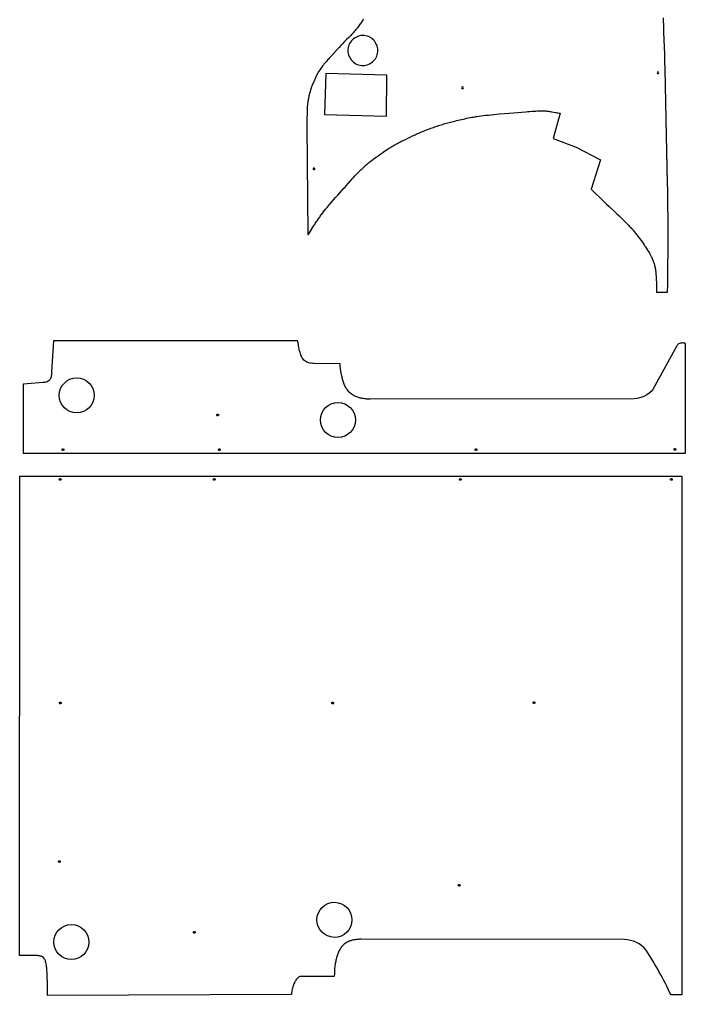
# Model space of a CAD drawing. Extents: x -780 to 1866, y -7095 to -85.
# Drawn here: x 262 to 1822, y -4121 to -1837 of the extents above; entities that cross this region are included whole.
import ezdxf

# ---------------------------------------------------------------- set-up
doc = ezdxf.new("R2010")
doc.units = 0
doc.layers.add('DEFAULT_LAYER', color=1, linetype='CONTINUOUS')

msp = doc.modelspace()

# ---------------------------------------------------------------- linework, layer by layer
at = {"layer": 'DEFAULT_LAYER'}
msp.add_lwpolyline([(1067.1, -1836.1), (1065.8, -1838.4), (1064.4, -1840.6), (1062.9, -1842.8), (1061.5, -1845), (1060, -1847.2), (1058.4, -1849.4), (1056.9, -1851.5), (1055.3, -1853.7), (1053.5, -1855.9), (1051.7, -1858.2), (1049.9, -1860.5), (1047.9, -1862.8), (1046, -1865.1), (1044, -1867.4), (1042.1, -1869.6), (1041.1, -1870.7), (1040, -1871.9), (1037.8, -1874.2), (1035.5, -1876.6), (1033.1, -1879), (1028.2, -1883.9), (1025.8, -1886.2), (1023.6, -1888.6), (1019.2, -1893.1), (1014.9, -1897.7), (1010.6, -1902.4), (1006.2, -1907), (1000.1, -1913.6), (993.5, -1920.7), (987.7, -1927), (985.4, -1929.5), (983.6, -1931.4), (980.8, -1934.7), (979.4, -1936.3), (978, -1937.9), (976.6, -1939.6), (975.2, -1941.2), (973.9, -1942.9), (972.6, -1944.6), (971.1, -1946.5), (969.5, -1948.8), (967.7, -1951.3), (965.9, -1954), (964.1, -1956.6), (962.5, -1959.1), (961.7, -1960.3), (961, -1961.5), (960.4, -1962.5), (959.8, -1963.5), (959.3, -1964.4), (958.9, -1965.3), (958.4, -1966.3), (957.9, -1967.2), (957.1, -1969.1), (956.2, -1971), (954.6, -1974.9), (953.8, -1976.8), (952.9, -1978.7), (952, -1980.7), (951.1, -1982.9), (950, -1985.2), (948.9, -1987.6), (947.8, -1990), (946.8, -1992.5), (946.3, -1993.8), (945.8, -1995), (945.3, -1996.2), (944.9, -1997.4), (944.5, -1998.6), (944.1, -1999.9), (943.3, -2002.4), (942.6, -2005), (941.9, -2007.6), (941.3, -2010.3), (940.6, -2012.9), (940, -2015.6), (939.5, -2018.3), (939.2, -2019.6), (939, -2020.9), (938.5, -2023.6), (938.1, -2026.3), (937.7, -2029), (936.9, -2034.5), (936.5, -2037.3), (936.1, -2040), (935.3, -2085.4), (937.3, -2340.3), (938.3, -2340.7), (941.1, -2336.3), (943.8, -2331.8), (949.3, -2322.9), (952.1, -2318.4), (953.5, -2316.2), (954.9, -2314), (956.3, -2311.9), (957.8, -2309.7), (959.2, -2307.6), (960.7, -2305.4), (962.1, -2303.4), (963.6, -2301.3), (965.1, -2299.2), (966.6, -2297.1), (969.7, -2293), (972.8, -2288.9), (975.9, -2284.9), (979.1, -2280.8), (982.3, -2276.8), (985.6, -2272.9), (987.3, -2270.8), (989.1, -2268.6), (993.2, -2263.8), (997.7, -2258.7), (1002.4, -2253.3), (1007.3, -2247.7), (1012.3, -2242.1), (1017.3, -2236.7), (1022, -2231.4), (1024.4, -2228.8), (1027, -2225.9), (1032.4, -2219.8), (1038.3, -2213.2), (1041.3, -2209.8), (1044.5, -2206.4), (1047.7, -2202.9), (1050.9, -2199.5), (1054.2, -2196), (1057.5, -2192.6), (1059.2, -2190.9), (1060.9, -2189.3), (1062.5, -2187.6), (1064.2, -2186), (1065.9, -2184.4), (1067.6, -2182.9), (1069.2, -2181.3), (1070.9, -2179.9), (1072.6, -2178.4), (1074.3, -2176.9), (1076.1, -2175.4), (1078, -2173.9), (1079.8, -2172.3), (1081.7, -2170.8), (1083.7, -2169.3), (1085.6, -2167.7), (1089.6, -2164.7), (1093.7, -2161.6), (1097.7, -2158.6), (1101.8, -2155.7), (1105.7, -2152.9), (1109.6, -2150.1), (1113.4, -2147.5), (1117, -2145.1), (1120.5, -2142.8), (1123.7, -2140.6), (1126.6, -2138.7), (1129.3, -2137), (1131.8, -2135.5), (1134.4, -2133.9), (1136.9, -2132.4), (1139.5, -2131), (1142.1, -2129.5), (1144.7, -2128.1), (1147.3, -2126.7), (1149.9, -2125.3), (1152.6, -2123.9), (1155.2, -2122.6), (1160.5, -2119.9), (1165.8, -2117.3), (1171.2, -2114.7), (1176.6, -2112.1), (1182.4, -2109.4), (1188.4, -2106.6), (1191.4, -2105.2), (1194.5, -2103.9), (1197.6, -2102.5), (1200.7, -2101.2), (1203.8, -2099.8), (1206.9, -2098.5), (1210, -2097.2), (1213.1, -2096), (1216.2, -2094.8), (1219.2, -2093.6), (1222.2, -2092.5), (1225.2, -2091.4), (1228.3, -2090.3), (1231.3, -2089.2), (1234.4, -2088.2), (1237.4, -2087.1), (1240.5, -2086.1), (1243.6, -2085.1), (1246.6, -2084.2), (1249.7, -2083.2), (1252.8, -2082.3), (1255.9, -2081.3), (1259, -2080.4), (1262.1, -2079.6), (1265.2, -2078.7), (1268.3, -2077.8), (1271.5, -2077), (1274.9, -2076.1), (1278.3, -2075.2), (1281.9, -2074.3), (1285.7, -2073.4), (1289.4, -2072.5), (1293.3, -2071.5), (1297.3, -2070.6), (1301.2, -2069.7), (1305.2, -2068.9), (1309.3, -2068), (1313.3, -2067.2), (1317.3, -2066.4), (1321.3, -2065.7), (1325.2, -2065), (1329.1, -2064.3), (1331.1, -2064), (1333.2, -2063.7), (1337.9, -2063), (1343, -2062.4), (1348.5, -2061.7), (1354.3, -2061), (1360.3, -2060.4), (1366.5, -2059.7), (1372.9, -2059.1), (1379.2, -2058.5), (1385.5, -2057.9), (1397.8, -2056.8), (1409, -2055.8), (1418.7, -2054.9), (1437.6, -2053.4), (1447.6, -2052.5), (1452.5, -2052.2), (1457.4, -2051.8), (1462.2, -2051.5), (1466.8, -2051.2), (1471.2, -2050.9), (1475.4, -2050.7), (1479.2, -2050.6), (1482.8, -2050.5), (1484.4, -2050.5), (1485.9, -2050.5), (1487.3, -2050.5), (1488.6, -2050.5), (1489.8, -2050.6), (1491.1, -2050.6), (1493.6, -2050.8), (1496, -2051), (1498.5, -2051.3), (1500.9, -2051.6), (1503.4, -2052), (1505.9, -2052.4), (1508.3, -2052.7), (1513.2, -2053.6), (1518.1, -2054.4), (1520.6, -2054.8), (1523, -2055.2), (1525.5, -2055.6), (1527.9, -2056), (1511.6, -2115.5), (1565.7, -2135.6), (1622.7, -2165), (1600.6, -2233.9), (1631.1, -2263.5), (1636.8, -2268.9), (1642.8, -2274.5), (1655.1, -2285.9), (1660.9, -2291.4), (1666.3, -2296.5), (1668.8, -2298.9), (1671.1, -2301.1), (1673.2, -2303.1), (1675.1, -2305), (1678.6, -2308.5), (1682.1, -2312), (1685.6, -2315.6), (1689, -2319.1), (1690.7, -2320.9), (1692.4, -2322.8), (1694.1, -2324.6), (1695.7, -2326.4), (1697.4, -2328.2), (1699, -2330.1), (1700.6, -2331.9), (1702.2, -2333.8), (1703.8, -2335.7), (1705.4, -2337.7), (1707, -2339.7), (1708.6, -2341.7), (1710.2, -2343.8), (1711.8, -2345.9), (1713.3, -2347.9), (1714.9, -2350), (1717.9, -2354.1), (1720.7, -2358.1), (1723.3, -2361.8), (1725.6, -2365.3), (1726.8, -2366.9), (1727.9, -2368.7), (1730.3, -2372.4), (1732.7, -2376.3), (1735, -2380.1), (1737.1, -2383.8), (1739.1, -2387.1), (1739.9, -2388.6), (1740.7, -2390), (1741.3, -2391.3), (1741.9, -2392.3), (1742.8, -2394.3), (1743.8, -2396.4), (1744.6, -2398.4), (1745.5, -2400.4), (1746.3, -2402.5), (1747.1, -2404.6), (1747.8, -2406.6), (1748.4, -2408.7), (1749, -2410.7), (1749.5, -2412.7), (1750, -2414.8), (1750.4, -2416.8), (1750.8, -2418.9), (1751.2, -2421), (1751.5, -2423.1), (1751.8, -2425.2), (1752, -2426.3), (1752.1, -2427.6), (1752.4, -2430.4), (1752.6, -2433.7), (1752.9, -2437.2), (1753.1, -2440.8), (1753.3, -2444.4), (1753.4, -2447.9), (1753.5, -2451), (1753.6, -2454), (1753.7, -2457), (1753.7, -2460), (1753.8, -2463), (1753.8, -2469), (1753.8, -2472), (1753.8, -2475), (1779.8, -2474.7), (1780, -2457.7), (1780.2, -2440.3), (1780.6, -2405.4), (1780.8, -2388.2), (1780.9, -2371.4), (1781, -2355.3), (1781, -2347.5), (1781.1, -2339.9), (1781, -2332.5), (1781, -2325), (1780.9, -2310.1), (1780.8, -2295.2), (1780.6, -2280.3), (1780.2, -2250.5), (1780, -2235.6), (1779.8, -2220.7), (1776.8, -2069.9), (1774.1, -1952.4), (1773.6, -1936.1), (1773, -1918.8), (1771.9, -1883.7), (1771.3, -1867), (1770.8, -1851.8), (1770.5, -1838.6), (1770.3, -1833)], dxfattribs=at)
for points in [[(1065.9, -1874.3, 0.414214), (1031.2, -1909.6, 0.414214), (1066.5, -1944.3, 0.414214), (1101.2, -1909, 0.414214)], [(1755.3, -1961.5, 0.413062), (1757.3, -1963.5, 0.413062), (1759.3, -1961.5, 0.41336), (1757.3, -1959.5, 0.41336), (1755.3, -1961.5)], [(1297.5, -1996.6, 0.413062), (1299.5, -1998.6, 0.413062), (1301.5, -1996.6, 0.41336), (1299.5, -1994.6, 0.41336), (1297.5, -1996.6)], [(951.5, -2184.3, 0.414214), (949.5, -2186.3, 0.414214), (951.6, -2188.3, 0.414214), (953.5, -2186.3, 0.414214)], [(1821.7, -2596.5, 0.1703), (1821.2, -2595.4, 0.0921), (1820.3, -2594.7, 0.0647), (1818.6, -2594.1, 0.0517), (1815.7, -2593.8, 0.0711), (1809.9, -2594.5, 0.062), (1805.7, -2596.2, 0.0722), (1802.6, -2598.6, 0.0467), (1801.4, -2600.2), (1745.3, -2702.7, -0.2109), (1701.9, -2724.5), (1083.6, -2725.5, -0.0185), (1072.2, -2724.7, -0.0236), (1062.4, -2723.1, -0.0301), (1053.8, -2720.8, -0.0391), (1045.7, -2717.3, -0.0563), (1037.1, -2711.5, -0.058), (1029.9, -2703.8, -0.0395), (1025.3, -2696.3, -0.0304), (1021.7, -2688, -0.0237), (1018.8, -2678.6, -0.0186), (1016.3, -2667.6, -0.0144), (1015.3, -2664.8, -0.0093), (1012.9, -2642.3), (952.3, -2641.8, -0.022), (945.5, -2641.3, -0.0313), (939.8, -2640.3, -0.0425), (935, -2638.7, -0.0656), (930.1, -2635.8, -0.0644), (926.2, -2631.7, -0.0404), (923.6, -2627.5, -0.0276), (921.3, -2622.4, -0.0178), (919.2, -2616.1, -0.0094), (916.9, -2607.9, -0.0023), (914.6, -2593.4), (913.4, -2588.9), (341.5, -2589.1), (337.5, -2661.7, -0.0132), (336.9, -2668.3, -0.0232), (336.1, -2673.2, -0.0357), (335, -2676.9, -0.0534), (333.6, -2679.8, -0.1246), (329.6, -2683.6, -0.0517), (326.6, -2684.8, -0.033), (322.9, -2685.7, -0.0195), (318.1, -2686.3), (317.3, -2686.4), (271, -2690), (270.9, -2852.1), (1821.7, -2852.1)], [(355.3, -2716.6, -0.4142), (396.3, -2675.6, -0.4142), (437.3, -2716.6, -0.4142), (396.3, -2757.6, -0.4142)], [(966.7, -2774.1, -0.4142), (1007.7, -2733.1, -0.4142), (1048.7, -2774.1, -0.4142), (1007.7, -2815.1, -0.4142)], [(899.1, -4118.7), (328.1, -4121), (327.9, -4110.1), (327.6, -4095, 0.0034), (327.1, -4076.4, 0.0071), (326.5, -4063.3, 0.012), (325.7, -4053.8, 0.0182), (324.7, -4046.8, 0.0263), (323.4, -4041.5, 0.0364), (322, -4037.5, 0.052), (320, -4034.2, 0.0978), (316.2, -4030.7, 0.0593), (312.7, -4029.2, 0.0391), (308.8, -4028.3, 0.0244), (304.2, -4027.8, 0.0136), (297.9, -4027.7), (262.2, -4027.6), (263.2, -2905.7), (1813.1, -2905.7), (1813, -4119.6), (1787.8, -4119.7, 0.0325), (1729.6, -4014.7, 0.2121), (1678.8, -3990), (1062.2, -3989.5, 0.0087), (1058.1, -3989.6, 0.0262), (1048.5, -3990.4, 0.0328), (1040, -3992.2, 0.0423), (1031.8, -3995.1, 0.0634), (1022.7, -4000.9, 0.0577), (1015.7, -4008.2, 0.0411), (1011.1, -4015.5, 0.0324), (1007.4, -4023.7, 0.0262), (1004.5, -4033.2, 0.0211), (1002.2, -4044.2, 0.017), (1000.4, -4052.2, 0.0133), (999.3, -4076.6), (920.3, -4076.6, 0.0273), (919.6, -4076.7, 0.082), (917.1, -4077.4, 0.0588), (914.6, -4079.1, 0.0445), (911.9, -4081.7, 0.0357), (909, -4085.8, 0.0312), (905.8, -4091.8, 0.0328), (902.3, -4101.1, 0.0354), (899.8, -4111.9, 0.0301)], [(958.7, -3943.8, -0.4142), (1000, -3903, -0.4142), (1040.7, -3944.3, -0.4142), (999.5, -3985, -0.4142)], [(342.7, -3995.6, -0.4142), (384, -3954.9, -0.4142), (424.7, -3996.2, -0.4142), (383.5, -4036.9, -0.4142)]]:
    msp.add_lwpolyline(points, format="xyb", close=True, dxfattribs=at)
for points in [[(979.6, -1963), (976.4, -2059.1), (1121.5, -2062.9), (1122.7, -1966.9)], [(724.1, -2762.5), (724.1, -2762.3), (724.1, -2762.1), (724.2, -2762), (724.3, -2761.8), (724.3, -2761.6), (724.4, -2761.4), (724.6, -2761.3), (724.7, -2761.1), (724.8, -2761), (725, -2760.9), (725.2, -2760.8), (725.3, -2760.7), (725.5, -2760.6), (725.7, -2760.6), (725.9, -2760.6), (726.1, -2760.5), (726.3, -2760.6), (726.5, -2760.6), (726.7, -2760.6), (726.9, -2760.7), (727.1, -2760.8), (727.2, -2760.9), (727.4, -2761), (727.5, -2761.1), (727.7, -2761.3), (727.8, -2761.4), (727.9, -2761.6), (728, -2761.8), (728, -2762), (728.1, -2762.1), (728.1, -2762.3), (728.1, -2762.5), (728.1, -2762.8), (728.1, -2763), (728, -2763.1), (728, -2763.3), (727.9, -2763.5), (727.8, -2763.7), (727.7, -2763.8), (727.5, -2764), (727.4, -2764.1), (727.2, -2764.2), (727.1, -2764.3), (726.9, -2764.4), (726.7, -2764.5), (726.5, -2764.5), (726.3, -2764.5), (726.1, -2764.5), (725.9, -2764.5), (725.7, -2764.5), (725.5, -2764.5), (725.3, -2764.4), (725.2, -2764.3), (725, -2764.2), (724.8, -2764.1), (724.7, -2764), (724.6, -2763.8), (724.4, -2763.7), (724.3, -2763.5), (724.3, -2763.3), (724.2, -2763.1), (724.1, -2763), (724.1, -2762.8)], [(362.1, -2843.6), (362.1, -2843.4), (362.1, -2843.2), (362.2, -2843), (362.2, -2842.8), (362.3, -2842.6), (362.4, -2842.4), (362.5, -2842.3), (362.7, -2842.2), (362.8, -2842), (363, -2841.9), (363.1, -2841.8), (363.3, -2841.7), (363.5, -2841.7), (363.7, -2841.6), (363.9, -2841.6), (364.1, -2841.6), (364.3, -2841.6), (364.5, -2841.6), (364.7, -2841.7), (364.9, -2841.7), (365, -2841.8), (365.2, -2841.9), (365.4, -2842), (365.5, -2842.2), (365.6, -2842.3), (365.7, -2842.4), (365.8, -2842.6), (365.9, -2842.8), (366, -2843), (366, -2843.2), (366.1, -2843.4), (366.1, -2843.6), (366.1, -2843.8), (366, -2844), (366, -2844.2), (365.9, -2844.3), (365.8, -2844.5), (365.7, -2844.7), (365.6, -2844.8), (365.5, -2845), (365.4, -2845.1), (365.2, -2845.2), (365, -2845.3), (364.9, -2845.4), (364.7, -2845.5), (364.5, -2845.5), (364.3, -2845.6), (364.1, -2845.6), (363.9, -2845.6), (363.7, -2845.5), (363.5, -2845.5), (363.3, -2845.4), (363.1, -2845.3), (363, -2845.2), (362.8, -2845.1), (362.7, -2845), (362.5, -2844.8), (362.4, -2844.7), (362.3, -2844.5), (362.2, -2844.3), (362.2, -2844.2), (362.1, -2844), (362.1, -2843.8)], [(727.9, -2843.6), (727.9, -2843.4), (728, -2843.2), (728, -2843), (728.1, -2842.8), (728.2, -2842.6), (728.3, -2842.4), (728.4, -2842.3), (728.5, -2842.2), (728.6, -2842), (728.8, -2841.9), (729, -2841.8), (729.1, -2841.7), (729.3, -2841.7), (729.5, -2841.6), (729.7, -2841.6), (729.9, -2841.6), (730.1, -2841.6), (730.3, -2841.6), (730.5, -2841.7), (730.7, -2841.7), (730.9, -2841.8), (731, -2841.9), (731.2, -2842), (731.3, -2842.2), (731.5, -2842.3), (731.6, -2842.4), (731.7, -2842.6), (731.8, -2842.8), (731.8, -2843), (731.9, -2843.2), (731.9, -2843.4), (731.9, -2843.6), (731.9, -2843.8), (731.9, -2844), (731.8, -2844.2), (731.8, -2844.3), (731.7, -2844.5), (731.6, -2844.7), (731.5, -2844.8), (731.3, -2845), (731.2, -2845.1), (731, -2845.2), (730.9, -2845.3), (730.7, -2845.4), (730.5, -2845.5), (730.3, -2845.5), (730.1, -2845.6), (729.9, -2845.6), (729.7, -2845.6), (729.5, -2845.5), (729.3, -2845.5), (729.1, -2845.4), (729, -2845.3), (728.8, -2845.2), (728.6, -2845.1), (728.5, -2845), (728.4, -2844.8), (728.3, -2844.7), (728.2, -2844.5), (728.1, -2844.3), (728, -2844.2), (728, -2844), (727.9, -2843.8)], [(1329.3, -2843.6), (1329.3, -2843.4), (1329.3, -2843.2), (1329.4, -2843), (1329.4, -2842.8), (1329.5, -2842.6), (1329.6, -2842.4), (1329.7, -2842.3), (1329.9, -2842.2), (1330, -2842), (1330.2, -2841.9), (1330.3, -2841.8), (1330.5, -2841.7), (1330.7, -2841.7), (1330.9, -2841.6), (1331.1, -2841.6), (1331.3, -2841.6), (1331.5, -2841.6), (1331.7, -2841.6), (1331.9, -2841.7), (1332.1, -2841.7), (1332.2, -2841.8), (1332.4, -2841.9), (1332.6, -2842), (1332.7, -2842.2), (1332.8, -2842.3), (1332.9, -2842.4), (1333, -2842.6), (1333.1, -2842.8), (1333.2, -2843), (1333.2, -2843.2), (1333.3, -2843.4), (1333.3, -2843.6), (1333.3, -2843.8), (1333.2, -2844), (1333.2, -2844.2), (1333.1, -2844.3), (1333, -2844.5), (1332.9, -2844.7), (1332.8, -2844.8), (1332.7, -2845), (1332.6, -2845.1), (1332.4, -2845.2), (1332.2, -2845.3), (1332.1, -2845.4), (1331.9, -2845.5), (1331.7, -2845.5), (1331.5, -2845.6), (1331.3, -2845.6), (1331.1, -2845.6), (1330.9, -2845.5), (1330.7, -2845.5), (1330.5, -2845.4), (1330.3, -2845.3), (1330.2, -2845.2), (1330, -2845.1), (1329.9, -2845), (1329.7, -2844.8), (1329.6, -2844.7), (1329.5, -2844.5), (1329.4, -2844.3), (1329.4, -2844.2), (1329.3, -2844), (1329.3, -2843.8)], [(1794.8, -2843), (1794.8, -2842.8), (1794.9, -2842.6), (1794.9, -2842.4), (1795, -2842.2), (1795.1, -2842), (1795.2, -2841.9), (1795.3, -2841.7), (1795.4, -2841.6), (1795.6, -2841.4), (1795.7, -2841.3), (1795.9, -2841.2), (1796, -2841.1), (1796.2, -2841.1), (1796.4, -2841), (1796.6, -2841), (1796.8, -2841), (1797, -2841), (1797.2, -2841), (1797.4, -2841.1), (1797.6, -2841.1), (1797.8, -2841.2), (1797.9, -2841.3), (1798.1, -2841.4), (1798.2, -2841.6), (1798.4, -2841.7), (1798.5, -2841.9), (1798.6, -2842), (1798.7, -2842.2), (1798.7, -2842.4), (1798.8, -2842.6), (1798.8, -2842.8), (1798.8, -2843), (1798.8, -2843.2), (1798.8, -2843.4), (1798.7, -2843.6), (1798.7, -2843.7), (1798.6, -2843.9), (1798.5, -2844.1), (1798.4, -2844.2), (1798.2, -2844.4), (1798.1, -2844.5), (1797.9, -2844.6), (1797.8, -2844.7), (1797.6, -2844.8), (1797.4, -2844.9), (1797.2, -2844.9), (1797, -2845), (1796.8, -2845), (1796.6, -2845), (1796.4, -2844.9), (1796.2, -2844.9), (1796, -2844.8), (1795.9, -2844.7), (1795.7, -2844.6), (1795.6, -2844.5), (1795.4, -2844.4), (1795.3, -2844.2), (1795.2, -2844.1), (1795.1, -2843.9), (1795, -2843.7), (1794.9, -2843.6), (1794.9, -2843.4), (1794.8, -2843.2)], [(355.4, -2913.3), (355.4, -2913.1), (355.4, -2912.9), (355.5, -2912.7), (355.6, -2912.5), (355.6, -2912.4), (355.7, -2912.2), (355.9, -2912), (356, -2911.9), (356.1, -2911.8), (356.3, -2911.7), (356.5, -2911.6), (356.6, -2911.5), (356.8, -2911.4), (357, -2911.4), (357.2, -2911.3), (357.4, -2911.3), (357.6, -2911.3), (357.8, -2911.4), (358, -2911.4), (358.2, -2911.5), (358.4, -2911.6), (358.5, -2911.7), (358.7, -2911.8), (358.8, -2911.9), (359, -2912), (359.1, -2912.2), (359.2, -2912.4), (359.2, -2912.5), (359.3, -2912.7), (359.4, -2912.9), (359.4, -2913.1), (359.4, -2913.3), (359.4, -2913.5), (359.4, -2913.7), (359.3, -2913.9), (359.2, -2914.1), (359.2, -2914.3), (359.1, -2914.4), (359, -2914.6), (358.8, -2914.7), (358.7, -2914.9), (358.5, -2915), (358.4, -2915.1), (358.2, -2915.2), (358, -2915.2), (357.8, -2915.3), (357.6, -2915.3), (357.4, -2915.3), (357.2, -2915.3), (357, -2915.3), (356.8, -2915.2), (356.6, -2915.2), (356.5, -2915.1), (356.3, -2915), (356.1, -2914.9), (356, -2914.7), (355.9, -2914.6), (355.7, -2914.4), (355.6, -2914.3), (355.6, -2914.1), (355.5, -2913.9), (355.4, -2913.7), (355.4, -2913.5)], [(716.1, -2913.3), (716.1, -2913.1), (716.1, -2912.9), (716.1, -2912.7), (716.2, -2912.5), (716.3, -2912.4), (716.4, -2912.2), (716.5, -2912), (716.6, -2911.9), (716.8, -2911.8), (716.9, -2911.7), (717.1, -2911.6), (717.3, -2911.5), (717.5, -2911.4), (717.7, -2911.4), (717.9, -2911.3), (718.1, -2911.3), (718.3, -2911.3), (718.5, -2911.4), (718.7, -2911.4), (718.8, -2911.5), (719, -2911.6), (719.2, -2911.7), (719.3, -2911.8), (719.5, -2911.9), (719.6, -2912), (719.7, -2912.2), (719.8, -2912.4), (719.9, -2912.5), (720, -2912.7), (720, -2912.9), (720, -2913.1), (720.1, -2913.3), (720, -2913.5), (720, -2913.7), (720, -2913.9), (719.9, -2914.1), (719.8, -2914.3), (719.7, -2914.4), (719.6, -2914.6), (719.5, -2914.7), (719.3, -2914.9), (719.2, -2915), (719, -2915.1), (718.8, -2915.2), (718.7, -2915.2), (718.5, -2915.3), (718.3, -2915.3), (718.1, -2915.3), (717.9, -2915.3), (717.7, -2915.3), (717.5, -2915.2), (717.3, -2915.2), (717.1, -2915.1), (716.9, -2915), (716.8, -2914.9), (716.6, -2914.7), (716.5, -2914.6), (716.4, -2914.4), (716.3, -2914.3), (716.2, -2914.1), (716.1, -2913.9), (716.1, -2913.7), (716.1, -2913.5)], [(1292.4, -2913.3), (1292.4, -2913.1), (1292.5, -2912.9), (1292.5, -2912.7), (1292.6, -2912.5), (1292.7, -2912.4), (1292.8, -2912.2), (1292.9, -2912), (1293, -2911.9), (1293.1, -2911.8), (1293.3, -2911.7), (1293.5, -2911.6), (1293.6, -2911.5), (1293.8, -2911.4), (1294, -2911.4), (1294.2, -2911.3), (1294.4, -2911.3), (1294.6, -2911.3), (1294.8, -2911.4), (1295, -2911.4), (1295.2, -2911.5), (1295.4, -2911.6), (1295.5, -2911.7), (1295.7, -2911.8), (1295.8, -2911.9), (1296, -2912), (1296.1, -2912.2), (1296.2, -2912.4), (1296.3, -2912.5), (1296.3, -2912.7), (1296.4, -2912.9), (1296.4, -2913.1), (1296.4, -2913.3), (1296.4, -2913.5), (1296.4, -2913.7), (1296.3, -2913.9), (1296.3, -2914.1), (1296.2, -2914.3), (1296.1, -2914.4), (1296, -2914.6), (1295.8, -2914.7), (1295.7, -2914.9), (1295.5, -2915), (1295.4, -2915.1), (1295.2, -2915.2), (1295, -2915.2), (1294.8, -2915.3), (1294.6, -2915.3), (1294.4, -2915.3), (1294.2, -2915.3), (1294, -2915.3), (1293.8, -2915.2), (1293.6, -2915.2), (1293.5, -2915.1), (1293.3, -2915), (1293.1, -2914.9), (1293, -2914.7), (1292.9, -2914.6), (1292.8, -2914.4), (1292.7, -2914.3), (1292.6, -2914.1), (1292.5, -2913.9), (1292.5, -2913.7), (1292.4, -2913.5)], [(1786.6, -2913.3), (1786.6, -2913.1), (1786.6, -2912.9), (1786.7, -2912.7), (1786.7, -2912.5), (1786.8, -2912.4), (1786.9, -2912.2), (1787, -2912), (1787.2, -2911.9), (1787.3, -2911.8), (1787.5, -2911.7), (1787.6, -2911.6), (1787.8, -2911.5), (1788, -2911.4), (1788.2, -2911.4), (1788.4, -2911.3), (1788.6, -2911.3), (1788.8, -2911.3), (1789, -2911.4), (1789.2, -2911.4), (1789.4, -2911.5), (1789.5, -2911.6), (1789.7, -2911.7), (1789.9, -2911.8), (1790, -2911.9), (1790.1, -2912), (1790.2, -2912.2), (1790.3, -2912.4), (1790.4, -2912.5), (1790.5, -2912.7), (1790.5, -2912.9), (1790.6, -2913.1), (1790.6, -2913.3), (1790.6, -2913.5), (1790.5, -2913.7), (1790.5, -2913.9), (1790.4, -2914.1), (1790.3, -2914.3), (1790.2, -2914.4), (1790.1, -2914.6), (1790, -2914.7), (1789.9, -2914.9), (1789.7, -2915), (1789.5, -2915.1), (1789.4, -2915.2), (1789.2, -2915.2), (1789, -2915.3), (1788.8, -2915.3), (1788.6, -2915.3), (1788.4, -2915.3), (1788.2, -2915.3), (1788, -2915.2), (1787.8, -2915.2), (1787.6, -2915.1), (1787.5, -2915), (1787.3, -2914.9), (1787.2, -2914.7), (1787, -2914.6), (1786.9, -2914.4), (1786.8, -2914.3), (1786.7, -2914.1), (1786.7, -2913.9), (1786.6, -2913.7), (1786.6, -2913.5)], [(355.7, -3436.6), (355.7, -3436.4), (355.7, -3436.2), (355.8, -3436), (355.9, -3435.9), (355.9, -3435.7), (356, -3435.5), (356.2, -3435.4), (356.3, -3435.2), (356.4, -3435.1), (356.6, -3435), (356.8, -3434.9), (356.9, -3434.8), (357.1, -3434.7), (357.3, -3434.7), (357.5, -3434.6), (357.7, -3434.6), (357.9, -3434.6), (358.1, -3434.7), (358.3, -3434.7), (358.5, -3434.8), (358.7, -3434.9), (358.8, -3435), (359, -3435.1), (359.1, -3435.2), (359.2, -3435.4), (359.4, -3435.5), (359.5, -3435.7), (359.5, -3435.9), (359.6, -3436), (359.7, -3436.2), (359.7, -3436.4), (359.7, -3436.6), (359.7, -3436.8), (359.7, -3437), (359.6, -3437.2), (359.5, -3437.4), (359.5, -3437.6), (359.4, -3437.7), (359.2, -3437.9), (359.1, -3438), (359, -3438.2), (358.8, -3438.3), (358.7, -3438.4), (358.5, -3438.5), (358.3, -3438.5), (358.1, -3438.6), (357.9, -3438.6), (357.7, -3438.6), (357.5, -3438.6), (357.3, -3438.6), (357.1, -3438.5), (356.9, -3438.5), (356.8, -3438.4), (356.6, -3438.3), (356.4, -3438.2), (356.3, -3438), (356.2, -3437.9), (356, -3437.7), (355.9, -3437.6), (355.9, -3437.4), (355.8, -3437.2), (355.7, -3437), (355.7, -3436.8)], [(993.7, -3436.5), (993.7, -3436.3), (993.7, -3436.1), (993.8, -3435.9), (993.9, -3435.7), (993.9, -3435.6), (994, -3435.4), (994.2, -3435.2), (994.3, -3435.1), (994.4, -3435), (994.6, -3434.9), (994.8, -3434.8), (994.9, -3434.7), (995.1, -3434.6), (995.3, -3434.6), (995.5, -3434.5), (995.7, -3434.5), (995.9, -3434.5), (996.1, -3434.6), (996.3, -3434.6), (996.5, -3434.7), (996.7, -3434.8), (996.8, -3434.9), (997, -3435), (997.1, -3435.1), (997.2, -3435.2), (997.4, -3435.4), (997.5, -3435.6), (997.5, -3435.7), (997.6, -3435.9), (997.7, -3436.1), (997.7, -3436.3), (997.7, -3436.5), (997.7, -3436.7), (997.7, -3436.9), (997.6, -3437.1), (997.5, -3437.3), (997.5, -3437.5), (997.4, -3437.6), (997.2, -3437.8), (997.1, -3437.9), (997, -3438.1), (996.8, -3438.2), (996.7, -3438.3), (996.5, -3438.4), (996.3, -3438.4), (996.1, -3438.5), (995.9, -3438.5), (995.7, -3438.5), (995.5, -3438.5), (995.3, -3438.5), (995.1, -3438.4), (994.9, -3438.4), (994.8, -3438.3), (994.6, -3438.2), (994.4, -3438.1), (994.3, -3437.9), (994.2, -3437.8), (994, -3437.6), (993.9, -3437.5), (993.9, -3437.3), (993.8, -3437.1), (993.7, -3436.9), (993.7, -3436.7)], [(1465, -3435.7), (1465, -3435.5), (1465, -3435.3), (1465.1, -3435.1), (1465.1, -3435), (1465.2, -3434.8), (1465.3, -3434.6), (1465.4, -3434.5), (1465.6, -3434.3), (1465.7, -3434.2), (1465.9, -3434.1), (1466, -3434), (1466.2, -3433.9), (1466.4, -3433.8), (1466.6, -3433.8), (1466.8, -3433.7), (1467, -3433.7), (1467.2, -3433.7), (1467.4, -3433.8), (1467.6, -3433.8), (1467.7, -3433.9), (1467.9, -3434), (1468.1, -3434.1), (1468.2, -3434.2), (1468.4, -3434.3), (1468.5, -3434.5), (1468.6, -3434.6), (1468.7, -3434.8), (1468.8, -3435), (1468.9, -3435.1), (1468.9, -3435.3), (1469, -3435.5), (1469, -3435.7), (1469, -3435.9), (1468.9, -3436.1), (1468.9, -3436.3), (1468.8, -3436.5), (1468.7, -3436.7), (1468.6, -3436.9), (1468.5, -3437), (1468.4, -3437.2), (1468.2, -3437.3), (1468.1, -3437.4), (1467.9, -3437.5), (1467.7, -3437.6), (1467.6, -3437.6), (1467.4, -3437.7), (1467.2, -3437.7), (1467, -3437.7), (1466.8, -3437.7), (1466.6, -3437.7), (1466.4, -3437.6), (1466.2, -3437.6), (1466, -3437.5), (1465.9, -3437.4), (1465.7, -3437.3), (1465.6, -3437.2), (1465.4, -3437), (1465.3, -3436.9), (1465.2, -3436.7), (1465.1, -3436.5), (1465.1, -3436.3), (1465, -3436.1), (1465, -3435.9)], [(353.7, -3807.5), (353.7, -3807.3), (353.7, -3807.1), (353.8, -3806.9), (353.9, -3806.7), (353.9, -3806.6), (354, -3806.4), (354.2, -3806.2), (354.3, -3806.1), (354.4, -3806), (354.6, -3805.8), (354.8, -3805.7), (354.9, -3805.7), (355.1, -3805.6), (355.3, -3805.5), (355.5, -3805.5), (355.7, -3805.5), (355.9, -3805.5), (356.1, -3805.5), (356.3, -3805.6), (356.5, -3805.7), (356.7, -3805.7), (356.8, -3805.8), (357, -3806), (357.1, -3806.1), (357.2, -3806.2), (357.4, -3806.4), (357.5, -3806.6), (357.5, -3806.7), (357.6, -3806.9), (357.7, -3807.1), (357.7, -3807.3), (357.7, -3807.5), (357.7, -3807.7), (357.7, -3807.9), (357.6, -3808.1), (357.5, -3808.3), (357.5, -3808.5), (357.4, -3808.6), (357.2, -3808.8), (357.1, -3808.9), (357, -3809.1), (356.8, -3809.2), (356.7, -3809.3), (356.5, -3809.4), (356.3, -3809.4), (356.1, -3809.5), (355.9, -3809.5), (355.7, -3809.5), (355.5, -3809.5), (355.3, -3809.5), (355.1, -3809.4), (354.9, -3809.4), (354.8, -3809.3), (354.6, -3809.2), (354.4, -3809.1), (354.3, -3808.9), (354.2, -3808.8), (354, -3808.6), (353.9, -3808.5), (353.9, -3808.3), (353.8, -3808.1), (353.7, -3807.9), (353.7, -3807.7)], [(1289.7, -3863), (1289.7, -3862.8), (1289.7, -3862.6), (1289.8, -3862.4), (1289.9, -3862.2), (1289.9, -3862), (1290, -3861.9), (1290.2, -3861.7), (1290.3, -3861.6), (1290.4, -3861.4), (1290.6, -3861.3), (1290.8, -3861.2), (1290.9, -3861.1), (1291.1, -3861.1), (1291.3, -3861), (1291.5, -3861), (1291.7, -3861), (1291.9, -3861), (1292.1, -3861), (1292.3, -3861.1), (1292.5, -3861.1), (1292.7, -3861.2), (1292.8, -3861.3), (1293, -3861.4), (1293.1, -3861.6), (1293.2, -3861.7), (1293.4, -3861.9), (1293.5, -3862), (1293.5, -3862.2), (1293.6, -3862.4), (1293.7, -3862.6), (1293.7, -3862.8), (1293.7, -3863), (1293.7, -3863.2), (1293.7, -3863.4), (1293.6, -3863.6), (1293.5, -3863.8), (1293.5, -3863.9), (1293.4, -3864.1), (1293.2, -3864.3), (1293.1, -3864.4), (1293, -3864.5), (1292.8, -3864.6), (1292.7, -3864.7), (1292.5, -3864.8), (1292.3, -3864.9), (1292.1, -3864.9), (1291.9, -3865), (1291.7, -3865), (1291.5, -3865), (1291.3, -3864.9), (1291.1, -3864.9), (1290.9, -3864.8), (1290.8, -3864.7), (1290.6, -3864.6), (1290.4, -3864.5), (1290.3, -3864.4), (1290.2, -3864.3), (1290, -3864.1), (1289.9, -3863.9), (1289.9, -3863.8), (1289.8, -3863.6), (1289.7, -3863.4), (1289.7, -3863.2)], [(669.7, -3973.2), (669.7, -3973), (669.7, -3972.8), (669.8, -3972.6), (669.9, -3972.4), (669.9, -3972.2), (670, -3972), (670.2, -3971.9), (670.3, -3971.7), (670.4, -3971.6), (670.6, -3971.5), (670.8, -3971.4), (670.9, -3971.3), (671.1, -3971.2), (671.3, -3971.2), (671.5, -3971.2), (671.7, -3971.2), (671.9, -3971.2), (672.1, -3971.2), (672.3, -3971.2), (672.5, -3971.3), (672.7, -3971.4), (672.8, -3971.5), (673, -3971.6), (673.1, -3971.7), (673.2, -3971.9), (673.4, -3972), (673.5, -3972.2), (673.5, -3972.4), (673.6, -3972.6), (673.7, -3972.8), (673.7, -3973), (673.7, -3973.2), (673.7, -3973.4), (673.7, -3973.6), (673.6, -3973.8), (673.5, -3973.9), (673.5, -3974.1), (673.4, -3974.3), (673.2, -3974.4), (673.1, -3974.6), (673, -3974.7), (672.8, -3974.8), (672.7, -3974.9), (672.5, -3975), (672.3, -3975.1), (672.1, -3975.1), (671.9, -3975.1), (671.7, -3975.2), (671.5, -3975.1), (671.3, -3975.1), (671.1, -3975.1), (670.9, -3975), (670.8, -3974.9), (670.6, -3974.8), (670.4, -3974.7), (670.3, -3974.6), (670.2, -3974.4), (670, -3974.3), (669.9, -3974.1), (669.9, -3973.9), (669.8, -3973.8), (669.7, -3973.6), (669.7, -3973.4)]]:
    msp.add_lwpolyline(points, close=True, dxfattribs=at)

doc.saveas('drawing.dxf')
